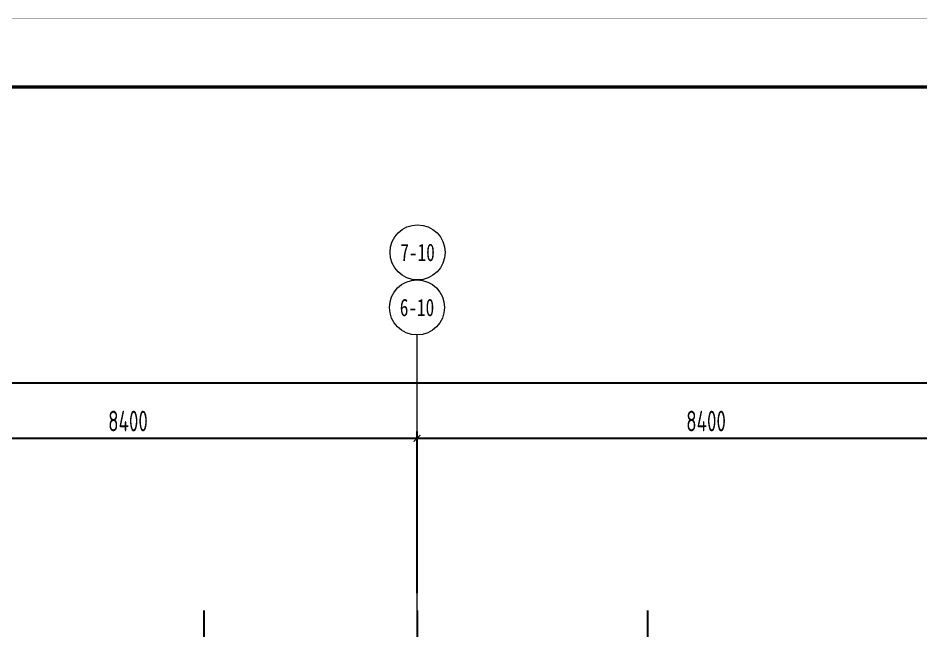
# Model space of a CAD drawing. Header units: millimetres. Extents: x -202076 to 1082610, y -439651 to 179350.
# Drawn here: x 113545 to 126665, y 6021 to 14922 of the extents above; entities that cross this region are included whole.
import ezdxf
from ezdxf.enums import TextEntityAlignment as Align

# ---------------------------------------------------------------- set-up
doc = ezdxf.new("R2010")
doc.units = ezdxf.units.MM
doc.header["$LTSCALE"] = 1000
doc.linetypes.add('DOTE', pattern=[2.42, 2, -0.2, 0.02, -0.2])
for name, color, linetype in [('02-TEXT_轴号', 7, 'Continuous'), ('A_AXIS-轴线', 36, 'DOTE'), ('AXIS_TEXT', 7, 'Continuous')]:
    doc.layers.add(name, color=color, linetype=linetype)
doc.layers.add('DIM', color=3, linetype='Continuous', lineweight=0)
doc.styles.add('_TCH_AXIS', font='STXIHEI.TTF', dxfattribs={"width": 0.75})
doc.styles.add('COMPLEX', font='COMPLEX')
doc.styles.add('TSSD_Dimension', font='tssdeng.shx', dxfattribs={"width": 0.7, "bigfont": 'hztxt.shx'})
doc.dimstyles.new('TSSD_100_100', dxfattribs={"dimtxt": 300, "dimasz": 100, "dimexe": 100, "dimexo": 250, "dimgap": 100, "dimtad": 1, "dimdec": 0, "dimzin": 0, "dimdsep": 46, "dimtxsty": 'TSSD_Dimension', "dimblk": 'ARCHTICK', "dimcen": 0, "dimdle": 100, "dimclrt": 7, "dimadec": 0, "dimazin": 0, "dimtfac": 1, "dimtdec": 0, "dimtix": 1, "dimtmove": 2, "dimatfit": 3, "dimfxl": 1, "dimtolj": 1, "dimtzin": 0, "dimarcsym": 0})

# ---------------------------------------------------------------- blocks, each defined once
blk = doc.blocks.new('_AXISO')
blk.add_circle((0, 0), 0.5)
at = {"layer": 'AXIS_TEXT', "style": 'COMPLEX', "width": 1.041667}
blk.add_attdef('A', text='', height=0.56, dxfattribs=at).set_placement((-0.25, -0.28), (0.25, -0.28), align=Align.FIT)
blk = doc.blocks.new('_ARCHTICK')
at = {"color": 0, "linetype": 'ByBlock', "const_width": 0.15}
blk.add_lwpolyline([(-0.5, -0.5), (0.5, 0.5)], dxfattribs=at)
blk = doc.blocks.new('*D270')
at = {"layer": 'Defpoints', "color": 0, "transparency": 16777216}
for p in [(119343, 8819), (110943, 6319), (119343, 6319)]:
    blk.add_point(p, dxfattribs=at)
at = {"layer": 'DIM', "color": 0, "lineweight": -2, "transparency": 16777216}
for p, q in [((110843, 8819), (119443, 8819)), ((110943, 6569), (110943, 8919)), ((119343, 6569), (119343, 8919))]:
    blk.add_line(p, q, dxfattribs=at)
at = {"layer": 'DIM', "color": 0, "lineweight": -2, "transparency": 16777216, "xscale": 100, "yscale": 100, "zscale": 100, "rotation": 180}
blk.add_blockref('_ARCHTICK', (110943, 8819), dxfattribs=at)
at = {"layer": 'DIM', "color": 0, "lineweight": -2, "transparency": 16777216, "xscale": 100, "yscale": 100, "zscale": 100}
blk.add_blockref('_ARCHTICK', (119343, 8819), dxfattribs=at)
at = {"layer": 'DIM', "color": 7, "transparency": 16777216, "insert": (115143, 9069), "char_height": 300, "attachment_point": 5, "style": 'TSSD_Dimension'}
blk.add_mtext('\\A1;8400', dxfattribs=at)
blk = doc.blocks.new('*D271')
at = {"layer": 'Defpoints', "color": 0, "transparency": 16777216}
for p in [(127743, 8819), (119343, 6319), (127743, 6319)]:
    blk.add_point(p, dxfattribs=at)
at = {"layer": 'DIM', "color": 0, "lineweight": -2, "transparency": 16777216}
for p, q in [((119243, 8819), (127843, 8819)), ((119343, 6569), (119343, 8919)), ((127743, 6569), (127743, 8919))]:
    blk.add_line(p, q, dxfattribs=at)
at = {"layer": 'DIM', "color": 0, "lineweight": -2, "transparency": 16777216, "xscale": 100, "yscale": 100, "zscale": 100, "rotation": 180}
blk.add_blockref('_ARCHTICK', (119343, 8819), dxfattribs=at)
at = {"layer": 'DIM', "color": 0, "lineweight": -2, "transparency": 16777216, "xscale": 100, "yscale": 100, "zscale": 100}
blk.add_blockref('_ARCHTICK', (127743, 8819), dxfattribs=at)
at = {"layer": 'DIM', "color": 7, "transparency": 16777216, "insert": (123543, 9069), "char_height": 300, "attachment_point": 5, "style": 'TSSD_Dimension'}
blk.add_mtext('\\A1;8400', dxfattribs=at)
blk = doc.blocks.new('*D275')
at = {"layer": 'Defpoints', "color": 0, "transparency": 16777216}
for p in [(102543, 9619), (102543, 6319), (152943, 6319)]:
    blk.add_point(p, dxfattribs=at)
at = {"layer": 'DIM', "color": 0, "lineweight": -2, "transparency": 16777216}
for p, q in [((102543, 6569), (102543, 9719)), ((152943, 6569), (152943, 9719)), ((153043, 9619), (102443, 9619))]:
    blk.add_line(p, q, dxfattribs=at)
at = {"layer": 'DIM', "color": 0, "lineweight": -2, "transparency": 16777216, "xscale": 100, "yscale": 100, "zscale": 100, "rotation": 180}
blk.add_blockref('_ARCHTICK', (102543, 9619), dxfattribs=at)
at = {"layer": 'DIM', "color": 0, "lineweight": -2, "transparency": 16777216, "xscale": 100, "yscale": 100, "zscale": 100}
blk.add_blockref('_ARCHTICK', (152943, 9619), dxfattribs=at)
at = {"layer": 'DIM', "color": 7, "transparency": 16777216, "insert": (127743, 9869), "char_height": 300, "attachment_point": 5, "style": 'TSSD_Dimension'}
blk.add_mtext('\\A1;50400', dxfattribs=at)
blk = doc.blocks.new('图框-A1')
for points, const_width in [([(0, 0), (841, 0), (841, 594), (0, 594)], 0.05), ([(766, 584), (25, 584), (25, 10), (766, 10)], 0.5)]:
    blk.add_lwpolyline(points, close=True, dxfattribs=dict(const_width=const_width))

msp = doc.modelspace()

# ---------------------------------------------------------------- linework, layer by layer
at = {"layer": 'A_AXIS-轴线'}
for p, q in [((116242.7, 6319), (116242.7, -6281)), ((119342.7, 6319), (119342.7, -18881)), ((122692.7, 6319), (122692.7, -6281))]:
    msp.add_line(p, q, dxfattribs=at)
at = {"layer": 'DIM'}
msp.add_line((119342.7, 6319), (119342.7, 10319), dxfattribs=at)

# ---------------------------------------------------------------- block references
at = {"xscale": 100, "yscale": 100, "zscale": 100}
msp.add_blockref('图框-A1', (89442.7, -44481), dxfattribs=at)
at = {"layer": 'DIM'}
ref = msp.add_blockref('_AXISO', (119351.2, 11518.9), dxfattribs=dict(at, xscale=800, yscale=800, zscale=800))
ref.add_attrib('A', '7-10', dxfattribs={"layer": '02-TEXT_轴号', "height": 252.11, "style": '_TCH_AXIS', "width": 0.743037}).set_placement((119101.1, 11392.9), (119601.2, 11392.9), align=Align.FIT)
ref = msp.add_blockref('_AXISO', (119342.7, 10719), dxfattribs=dict(at, xscale=800, yscale=800, zscale=800))
ref.add_attrib('A', '6-10', dxfattribs={"layer": '02-TEXT_轴号', "height": 252.11, "style": '_TCH_AXIS', "width": 0.743037}).set_placement((119092.6, 10592.9), (119592.7, 10592.9), align=Align.FIT)

# ---------------------------------------------------------------- dimensions: what is measured, and where the dimension line sits
for base, p1, p2, picture, middle in [((102542.7, 9619), (152942.7, 6319), (102542.7, 6319), '*D275', (127742.7, 9869)), ((119342.7, 8819), (110942.7, 6319), (119342.7, 6319), '*D270', (115142.7, 9069)), ((127742.7, 8819), (119342.7, 6319), (127742.7, 6319), '*D271', (123542.7, 9069))]:
    dim = msp.add_linear_dim(base=base, p1=p1, p2=p2, dimstyle='TSSD_100_100', dxfattribs=at)
    dim.commit()
    dim.dimension.update_dxf_attribs({"geometry": picture, "text_midpoint": middle})

doc.saveas('drawing.dxf')
